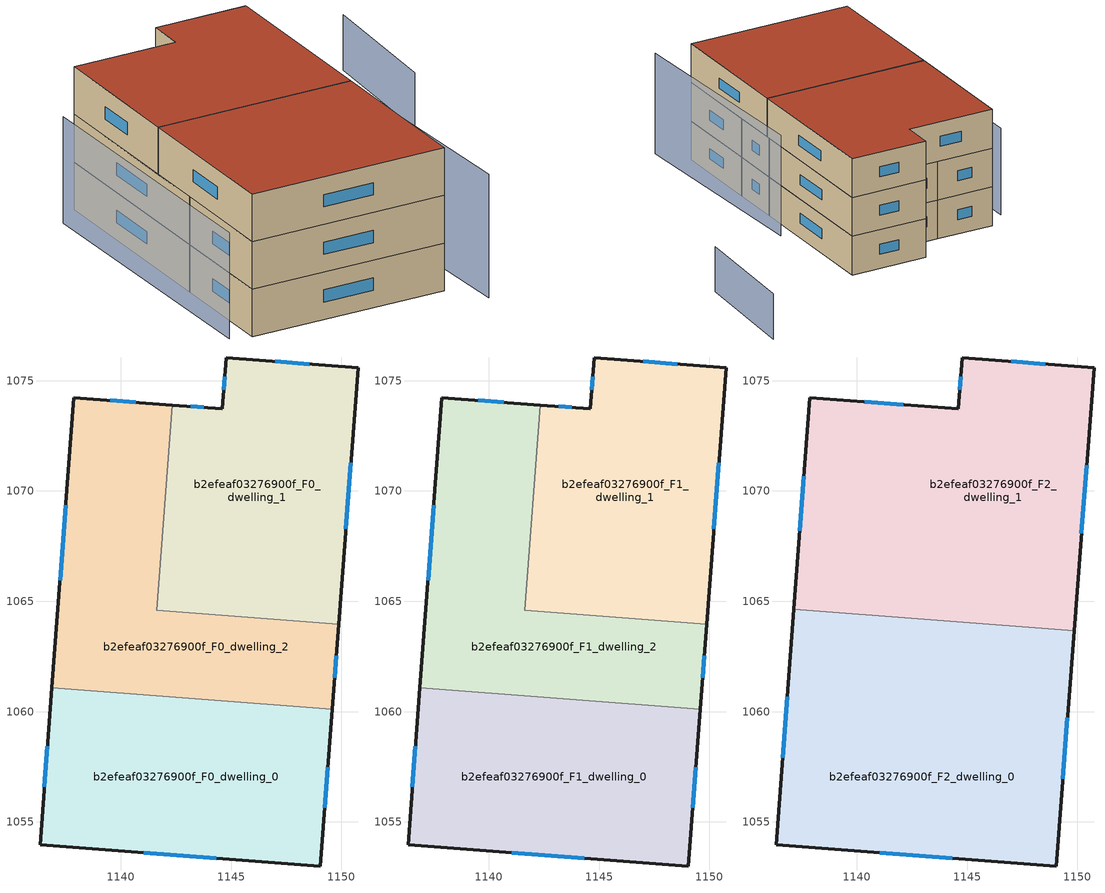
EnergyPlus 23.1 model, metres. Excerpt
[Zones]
b2efeaf03276900f_F0_dwelling_0
 floor ground (EU_floor_Construction): 1149.58,1060.12 1149.04,1052.99 1136.34,1053.96 1136.88,1061.08 z0
 wall outside (EU_wall_Construction): 1136.88,1061.08 1136.34,1053.96 1149.04,1052.99 1149.58,1060.12 z0:3
 wall to b2efeaf03276900f_F0_dwelling_2 (EU_wall_Construction): 1149.58,1060.12 1136.88,1061.08 z0:3
 window (EU_Window_Construction): 1136.68,1058.44 1136.54,1056.6 / 1149.24,1055.64 1149.38,1057.47 / 1141.05,1053.6 1144.33,1053.35 z1.11:1.89
b2efeaf03276900f_F0_dwelling_1
 floor ground (EU_floor_Construction): 1150.76,1075.59 1149.88,1063.97 1141.64,1064.59 1142.34,1073.9 1144.61,1073.72 1144.79,1076.04 z0
 wall outside (EU_wall_Construction): 1149.88,1063.97 1150.76,1075.59 1144.79,1076.04 1144.61,1073.72 1142.34,1073.9 z0:3
 wall to b2efeaf03276900f_F0_dwelling_2 (EU_wall_Construction): 1142.34,1073.9 1141.64,1064.59 1149.88,1063.97 z0:3
 window (EU_Window_Construction): 1144.72,1075.18 1144.68,1074.58 / 1148.54,1075.75 1147,1075.87 / 1150.2,1068.28 1150.43,1071.28 / 1143.77,1073.79 1143.18,1073.83 z1.11:1.89
b2efeaf03276900f_F0_dwelling_2
 floor ground (EU_floor_Construction): 1142.34,1073.9 1141.64,1064.59 1149.88,1063.97 1149.58,1060.12 1136.88,1061.08 1137.88,1074.23 z0
 wall outside (EU_wall_Construction): 1149.58,1060.12 1149.88,1063.97 / 1142.34,1073.9 1137.88,1074.23 1136.88,1061.08 z0:3
 window (EU_Window_Construction): 1149.69,1061.55 1149.77,1062.54 / 1137.51,1069.35 1137.25,1065.96 / 1140.69,1074.02 1139.53,1074.11 z1.11:1.89
b2efeaf03276900f_F1_dwelling_0
 floor to b2efeaf03276900f_F0_dwelling_0 (EU_floor_Construction): 1149.58,1060.12 1149.04,1052.99 1136.34,1053.96 1136.88,1061.08 z3
 wall outside (EU_wall_Construction): 1136.88,1061.08 1136.34,1053.96 1149.04,1052.99 1149.58,1060.12 z3:6
 wall to b2efeaf03276900f_F1_dwelling_2 (EU_wall_Construction): 1149.58,1060.12 1136.88,1061.08 z3:6
 window (EU_Window_Construction): 1136.68,1058.44 1136.54,1056.6 / 1149.24,1055.64 1149.38,1057.47 / 1141.05,1053.6 1144.33,1053.35 z4.11:4.89
b2efeaf03276900f_F1_dwelling_1
 floor to b2efeaf03276900f_F0_dwelling_1 (EU_floor_Construction): 1150.76,1075.59 1149.88,1063.97 1141.64,1064.59 1142.34,1073.9 1144.61,1073.72 1144.79,1076.04 z3
 wall outside (EU_wall_Construction): 1149.88,1063.97 1150.76,1075.59 1144.79,1076.04 1144.61,1073.72 1142.34,1073.9 z3:6
 wall to b2efeaf03276900f_F1_dwelling_2 (EU_wall_Construction): 1142.34,1073.9 1141.64,1064.59 1149.88,1063.97 z3:6
 window (EU_Window_Construction): 1144.72,1075.18 1144.68,1074.58 / 1148.54,1075.75 1147,1075.87 / 1150.2,1068.28 1150.43,1071.28 / 1143.77,1073.79 1143.18,1073.83 z4.11:4.89
b2efeaf03276900f_F1_dwelling_2
 floor to b2efeaf03276900f_F0_dwelling_2 (EU_floor_Construction): 1142.34,1073.9 1141.64,1064.59 1149.88,1063.97 1149.58,1060.12 1136.88,1061.08 1137.88,1074.23 z3
 wall outside (EU_wall_Construction): 1149.58,1060.12 1149.88,1063.97 / 1142.34,1073.9 1137.88,1074.23 1136.88,1061.08 z3:6
 window (EU_Window_Construction): 1149.69,1061.55 1149.77,1062.54 / 1137.51,1069.35 1137.25,1065.96 / 1140.69,1074.02 1139.53,1074.11 z4.11:4.89
b2efeaf03276900f_F2_dwelling_0
 floor to b2efeaf03276900f_F1_dwelling_0 (EU_floor_Construction): 1149.58,1060.12 1149.04,1052.99 1136.34,1053.96 1136.88,1061.08 z6
 floor to b2efeaf03276900f_F1_dwelling_2 (EU_floor_Construction): 1149.85,1063.68 1149.58,1060.12 1136.88,1061.08 1137.15,1064.64 z6
 wall outside (EU_wall_Construction): 1137.15,1064.64 1136.34,1053.96 1149.04,1052.99 1149.85,1063.68 z6:9
 wall to b2efeaf03276900f_F2_dwelling_1 (EU_wall_Construction): 1149.85,1063.68 1137.15,1064.64 z6:9
 window (EU_Window_Construction): 1149.34,1056.96 1149.55,1059.71 / 1141.05,1053.6 1144.33,1053.35 / 1136.85,1060.68 1136.64,1057.92 z7.11:7.89
 roof outside (EU_roof_Construction): 1149.04,1052.99 1149.85,1063.68 1137.15,1064.64 1136.34,1053.96 z9
b2efeaf03276900f_F2_dwelling_1
 floor to b2efeaf03276900f_F1_dwelling_1 (EU_floor_Construction): 1150.76,1075.59 1149.88,1063.97 1141.64,1064.59 1142.34,1073.9 1144.61,1073.72 1144.79,1076.04 z6
 floor to b2efeaf03276900f_F1_dwelling_2 (EU_floor_Construction): 1142.34,1073.9 1141.64,1064.59 1149.88,1063.97 1149.85,1063.68 1137.15,1064.64 1137.88,1074.23 z6
 wall outside (EU_wall_Construction): 1149.85,1063.68 1150.76,1075.59 1144.79,1076.04 1144.61,1073.72 1137.88,1074.23 1137.15,1064.64 z6:9
 window (EU_Window_Construction): 1137.61,1070.67 1137.42,1068.2 / 1142.11,1073.91 1140.38,1074.04 / 1144.72,1075.18 1144.68,1074.58 / 1148.54,1075.75 1147,1075.87 / 1150.19,1068.09 1150.42,1071.17 z7.11:7.89
 roof outside (EU_roof_Construction): 1149.85,1063.68 1150.76,1075.59 1144.79,1076.04 1144.61,1073.72 1137.88,1074.23 1137.15,1064.64 z9
shading: 1150.56,1050.74 1151.15,1067.24 z0:7.8; 1136.32,1073.04 1135.08,1054.47 z0:6.7; 1160.36,1072.47 1161.51,1081.4 z0:3.5
[Building]
EU S2 Campaign: North Axis=0; Terrain=City; Solar Distribution=FullExterior
[Site:Location]
Cape.Town.Intl.AP: Latitude=-33.965; Longitude=18.602; Time Zone=2; Elevation=46
[SizingPeriod:WeatherFileDays]
AnnualSizingPeriod: Begin Month=1; Begin Day of Month=1; End Month=12; End Day of Month=31; Day of Week for Start Day=Monday; Use Weather File Daylight Saving Period=No; Use Weather File Rain and Snow Indicators=No
[MATERIAL]
EU_InternalMass_Material: Roughness=MediumRough; Thickness=0.1; Conductivity=1; Density=1800; Specific Heat=900; Thermal Absorptance=0.9; Solar Absorptance=0.7; Visible Absorptance=0.7
[MATERIAL:NOMASS] Roughness=MediumRough; Thermal Absorptance=0.9; Solar Absorptance=0.7; Visible Absorptance=0.7
Name | Thermal Resistance
EU_wall_NoMass | 0.457447
EU_roof_NoMass | 0.416234
EU_floor_NoMass | 1.09226
[WINDOWMATERIAL:SIMPLEGLAZINGSYSTEM]
EU_Window_SimpleGlazing: UFactor=4.7504; Solar Heat Gain Coefficient=0.85; Visible Transmittance=0.85
[CONSTRUCTION]
EU_wall_Construction: EU_wall_NoMass
EU_roof_Construction: EU_roof_NoMass
EU_floor_Construction: EU_floor_NoMass
EU_Window_Construction: EU_Window_SimpleGlazing
EU_InternalMass_Construction: EU_InternalMass_Material
[ZONE] Type=1; Multiplier=1; Ceiling Height=autocalculate; Floor Area=autocalculate; Part of Total Floor Area=Yes
Name | Volume
b2efeaf03276900f_F0_dwelling_0; b2efeaf03276900f_F1_dwelling_0 | 272.907
b2efeaf03276900f_F2_dwelling_0 | 409.371
b2efeaf03276900f_F0_dwelling_1; b2efeaf03276900f_F1_dwelling_1 | 272.91
b2efeaf03276900f_F2_dwelling_1 | 409.364
b2efeaf03276900f_F0_dwelling_2; b2efeaf03276900f_F1_dwelling_2 | 272.915
[INTERNALMASS] Construction=EU_InternalMass_Construction
Name | Zone or ZoneList | Surface Area
b2efeaf03276900f_F0_dwelling_0_EU_InternalMass | b2efeaf03276900f_F0_dwelling_0 | 90.9662
b2efeaf03276900f_F0_dwelling_1_EU_InternalMass | b2efeaf03276900f_F0_dwelling_1 | 90.969
b2efeaf03276900f_F0_dwelling_2_EU_InternalMass | b2efeaf03276900f_F0_dwelling_2 | 90.9716
b2efeaf03276900f_F1_dwelling_0_EU_InternalMass | b2efeaf03276900f_F1_dwelling_0 | 90.9662
b2efeaf03276900f_F1_dwelling_1_EU_InternalMass | b2efeaf03276900f_F1_dwelling_1 | 90.969
b2efeaf03276900f_F1_dwelling_2_EU_InternalMass | b2efeaf03276900f_F1_dwelling_2 | 90.9716
b2efeaf03276900f_F2_dwelling_0_EU_InternalMass | b2efeaf03276900f_F2_dwelling_0 | 136.457
b2efeaf03276900f_F2_dwelling_1_EU_InternalMass | b2efeaf03276900f_F2_dwelling_1 | 136.455
[OTHEREQUIPMENT] Fuel Type=Electricity; Design Level Calculation Method=Watts/Area; Power per Zone Floor Area=1; Fraction Latent=0; Fraction Radiant=0; Fraction Lost=0; Carbon Dioxide Generation Rate=0; EndUse Subcategory=EU_Step8_InternalGains
Name | Zone or ZoneList or Space or SpaceList | Schedule
EU_Step8_InternalGain_b2efeaf03276900f_F0_dwelling_0_f000 | b2efeaf03276900f_F0_dwelling_0 | EU_Step8_GainSchedule_b2efeaf03276900f_F0_dwelling_0_f000
EU_Step8_InternalGain_b2efeaf03276900f_F0_dwelling_1_f000 | b2efeaf03276900f_F0_dwelling_1 | EU_Step8_GainSchedule_b2efeaf03276900f_F0_dwelling_1_f000
EU_Step8_InternalGain_b2efeaf03276900f_F0_dwelling_2_f000 | b2efeaf03276900f_F0_dwelling_2 | EU_Step8_GainSchedule_b2efeaf03276900f_F0_dwelling_2_f000
EU_Step8_InternalGain_b2efeaf03276900f_F1_dwelling_0_f000 | b2efeaf03276900f_F1_dwelling_0 | EU_Step8_GainSchedule_b2efeaf03276900f_F1_dwelling_0_f000
EU_Step8_InternalGain_b2efeaf03276900f_F1_dwelling_1_f000 | b2efeaf03276900f_F1_dwelling_1 | EU_Step8_GainSchedule_b2efeaf03276900f_F1_dwelling_1_f000
EU_Step8_InternalGain_b2efeaf03276900f_F1_dwelling_2_f000 | b2efeaf03276900f_F1_dwelling_2 | EU_Step8_GainSchedule_b2efeaf03276900f_F1_dwelling_2_f000
EU_Step8_InternalGain_b2efeaf03276900f_F2_dwelling_0_f000 | b2efeaf03276900f_F2_dwelling_0 | EU_Step8_GainSchedule_b2efeaf03276900f_F2_dwelling_0_f000
EU_Step8_InternalGain_b2efeaf03276900f_F2_dwelling_1_f000 | b2efeaf03276900f_F2_dwelling_1 | EU_Step8_GainSchedule_b2efeaf03276900f_F2_dwelling_1_f000
[ZONEVENTILATION:DESIGNFLOWRATE] Schedule=EU_AlwaysOn; Design Flow Rate Calculation Method=AirChanges/Hour; Air Changes per Hour=0.690967; Ventilation Type=Natural; Fan Pressure Rise=0; Fan Total Efficiency=1; Constant Term Coefficient=1; Temperature Term Coefficient=0; Velocity Term Coefficient=0; Velocity Squared Term Coefficient=0; Minimum Indoor Temperature=-100; Maximum Indoor Temperature=100; Delta Temperature=-100; Minimum Outdoor Temperature=-100; Maximum Outdoor Temperature=100; Maximum Wind Speed=40
Name | Zone or ZoneList or Space or SpaceList
EU_ConstantAir_b2efeaf03276900f_F0_dwelling_0 | b2efeaf03276900f_F0_dwelling_0
EU_ConstantAir_b2efeaf03276900f_F0_dwelling_1 | b2efeaf03276900f_F0_dwelling_1
EU_ConstantAir_b2efeaf03276900f_F0_dwelling_2 | b2efeaf03276900f_F0_dwelling_2
EU_ConstantAir_b2efeaf03276900f_F1_dwelling_0 | b2efeaf03276900f_F1_dwelling_0
EU_ConstantAir_b2efeaf03276900f_F1_dwelling_1 | b2efeaf03276900f_F1_dwelling_1
EU_ConstantAir_b2efeaf03276900f_F1_dwelling_2 | b2efeaf03276900f_F1_dwelling_2
EU_ConstantAir_b2efeaf03276900f_F2_dwelling_0 | b2efeaf03276900f_F2_dwelling_0
EU_ConstantAir_b2efeaf03276900f_F2_dwelling_1 | b2efeaf03276900f_F2_dwelling_1
[HVACTEMPLATE:THERMOSTAT] Constant Heating Setpoint=20; Constant Cooling Setpoint=50
EU_HeatOnly_b2efeaf03276900f_F0_dwelling_0; EU_HeatOnly_b2efeaf03276900f_F0_dwelling_1; EU_HeatOnly_b2efeaf03276900f_F0_dwelling_2; EU_HeatOnly_b2efeaf03276900f_F1_dwelling_0; EU_HeatOnly_b2efeaf03276900f_F1_dwelling_1; EU_HeatOnly_b2efeaf03276900f_F1_dwelling_2; EU_HeatOnly_b2efeaf03276900f_F2_dwelling_0; EU_HeatOnly_b2efeaf03276900f_F2_dwelling_1
[HVACTEMPLATE:ZONE:IDEALLOADSAIRSYSTEM] System Availability Schedule=EU_AlwaysOn; Maximum Heating Supply Air Temperature=50; Minimum Cooling Supply Air Temperature=13; Maximum Heating Supply Air Humidity Ratio=0.0156; Minimum Cooling Supply Air Humidity Ratio=0.0077; Heating Limit=NoLimit; Cooling Limit=NoLimit; Heating Availability Schedule=EU_AlwaysOn; Cooling Availability Schedule=EU_CoolingOff; Dehumidification Control Type=ConstantSensibleHeatRatio; Cooling Sensible Heat Ratio=0.7; Dehumidification Setpoint=60; Humidification Control Type=None; Humidification Setpoint=30; Outdoor Air Method=None; Outdoor Air Flow Rate per Person=0.00944; Outdoor Air Flow Rate per Zone Floor Area=0; Outdoor Air Flow Rate per Zone=0; Demand Controlled Ventilation Type=None; Outdoor Air Economizer Type=NoEconomizer; Heat Recovery Type=None; Sensible Heat Recovery Effectiveness=0.7; Latent Heat Recovery Effectiveness=0.65
Name | Template Thermostat
b2efeaf03276900f_F0_dwelling_0 | EU_HeatOnly_b2efeaf03276900f_F0_dwelling_0
b2efeaf03276900f_F0_dwelling_1 | EU_HeatOnly_b2efeaf03276900f_F0_dwelling_1
b2efeaf03276900f_F0_dwelling_2 | EU_HeatOnly_b2efeaf03276900f_F0_dwelling_2
b2efeaf03276900f_F1_dwelling_0 | EU_HeatOnly_b2efeaf03276900f_F1_dwelling_0
b2efeaf03276900f_F1_dwelling_1 | EU_HeatOnly_b2efeaf03276900f_F1_dwelling_1
b2efeaf03276900f_F1_dwelling_2 | EU_HeatOnly_b2efeaf03276900f_F1_dwelling_2
b2efeaf03276900f_F2_dwelling_0 | EU_HeatOnly_b2efeaf03276900f_F2_dwelling_0
b2efeaf03276900f_F2_dwelling_1 | EU_HeatOnly_b2efeaf03276900f_F2_dwelling_1
[SIZING:ZONE] Zone Cooling Design Supply Air Temperature Input Method=SupplyAirTemperature; Zone Cooling Design Supply Air Temperature=13; Zone Heating Design Supply Air Temperature Input Method=SupplyAirTemperature; Zone Heating Design Supply Air Temperature=50; Zone Cooling Design Supply Air Humidity Ratio=0.008; Zone Heating Design Supply Air Humidity Ratio=0.008; Cooling Design Air Flow Method=DesignDay; Cooling Design Air Flow Rate=0; Cooling Minimum Air Flow per Zone Floor Area=0.000762; Cooling Minimum Air Flow=0; Cooling Minimum Air Flow Fraction=0.2; Heating Design Air Flow Method=DesignDay; Heating Design Air Flow Rate=0; Heating Maximum Air Flow per Zone Floor Area=0.002032; Heating Maximum Air Flow=0.141576; Heating Maximum Air Flow Fraction=0.3; Account for Dedicated Outdoor Air System=No; Dedicated Outdoor Air System Control Strategy=NeutralSupplyAir; Dedicated Outdoor Air Low Setpoint Temperature for Design=autosize; Dedicated Outdoor Air High Setpoint Temperature for Design=autosize; Zone Load Sizing Method=Sensible Load Only No Latent Load; Zone Latent Cooling Design Supply Air Humidity Ratio Input Method=HumidityRatioDifference; Zone Cooling Design Supply Air Humidity Ratio Difference=0.005; Zone Latent Heating Design Supply Air Humidity Ratio Input Method=HumidityRatioDifference; Zone Humidification Design Supply Air Humidity Ratio Difference=0.005
b2efeaf03276900f_F0_dwelling_0; b2efeaf03276900f_F0_dwelling_1; b2efeaf03276900f_F0_dwelling_2; b2efeaf03276900f_F1_dwelling_0; b2efeaf03276900f_F1_dwelling_1; b2efeaf03276900f_F1_dwelling_2; b2efeaf03276900f_F2_dwelling_0; b2efeaf03276900f_F2_dwelling_1
[SCHEDULE:CONSTANT]
Name | Hourly Value
EU_AlwaysOn | 1
EU_CoolingOff | 0
[SCHEDULE:FILE] Column Number=1; Rows to Skip at Top=0; Number of Hours of Data=8760; Column Separator=Comma; Interpolate to Timestep=No; Minutes per Item=60; Adjust Schedule for Daylight Savings=Yes
Name | File
EU_Step8_GainSchedule_b2efeaf03276900f_F0_dwelling_0_f000 | ../../schedules/b2efeaf03276900f/b2efeaf03276900f_F0_dwelling_0_f000_gain.csv
EU_Step8_GainSchedule_b2efeaf03276900f_F0_dwelling_1_f000 | ../../schedules/b2efeaf03276900f/b2efeaf03276900f_F0_dwelling_1_f000_gain.csv
EU_Step8_GainSchedule_b2efeaf03276900f_F0_dwelling_2_f000 | ../../schedules/b2efeaf03276900f/b2efeaf03276900f_F0_dwelling_2_f000_gain.csv
EU_Step8_GainSchedule_b2efeaf03276900f_F1_dwelling_0_f000 | ../../schedules/b2efeaf03276900f/b2efeaf03276900f_F1_dwelling_0_f000_gain.csv
EU_Step8_GainSchedule_b2efeaf03276900f_F1_dwelling_1_f000 | ../../schedules/b2efeaf03276900f/b2efeaf03276900f_F1_dwelling_1_f000_gain.csv
EU_Step8_GainSchedule_b2efeaf03276900f_F1_dwelling_2_f000 | ../../schedules/b2efeaf03276900f/b2efeaf03276900f_F1_dwelling_2_f000_gain.csv
EU_Step8_GainSchedule_b2efeaf03276900f_F2_dwelling_0_f000 | ../../schedules/b2efeaf03276900f/b2efeaf03276900f_F2_dwelling_0_f000_gain.csv
EU_Step8_GainSchedule_b2efeaf03276900f_F2_dwelling_1_f000 | ../../schedules/b2efeaf03276900f/b2efeaf03276900f_F2_dwelling_1_f000_gain.csv
